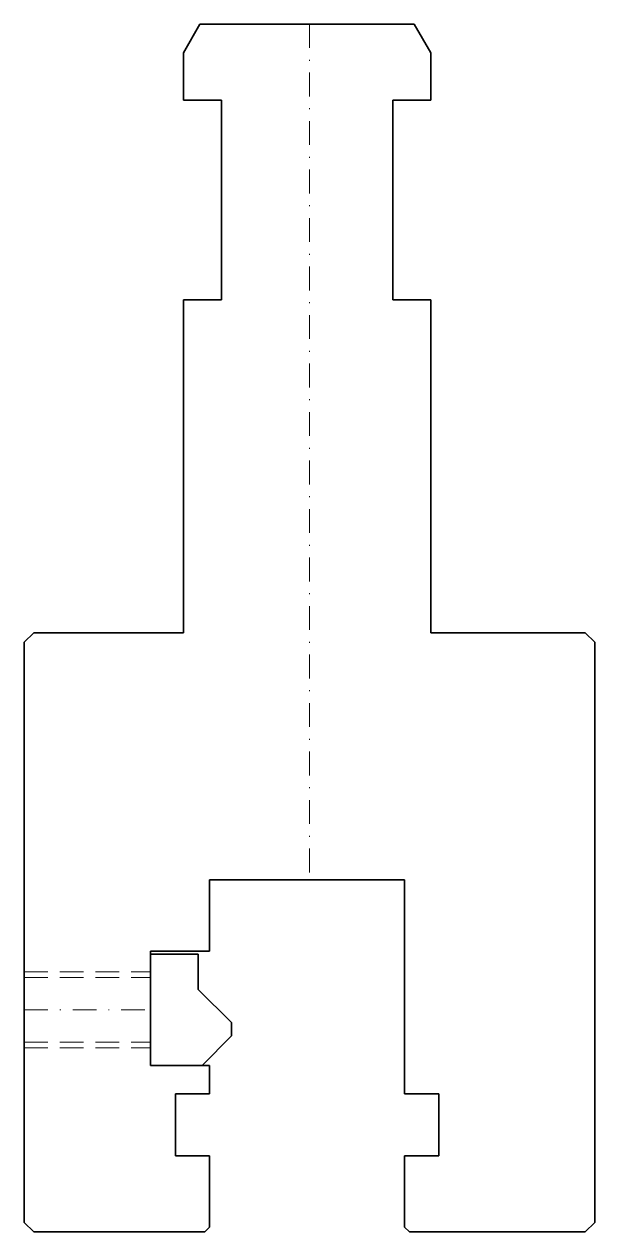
# Model space of a CAD drawing. Header units: millimetres. Extents: x -30 to 30, y -37 to 90.
import ezdxf

# ---------------------------------------------------------------- set-up
doc = ezdxf.new("R2010")
doc.units = ezdxf.units.MM
doc.header["$LTSCALE"] = 5
for name, pattern in [('AUSGEZOGEN', [0]), ('DASHDOT', [1, 0.5, -0.25, 0, -0.25]), ('DASHED', [0.75, 0.5, -0.25])]:
    doc.linetypes.add(name, pattern=pattern)
doc.layers.add('2', color=7, linetype='Continuous')

msp = doc.modelspace()

# ---------------------------------------------------------------- linework, layer by layer
at = {"layer": '2', "color": 7, "linetype": 'AUSGEZOGEN', "lineweight": 35}
for p, q in [((-11.52, 90), (-13.25, 87)), ((11.02, 90), (-11.52, 90)), ((12.75, 87), (11.02, 90)), ((-13.25, 87), (-13.25, 82)), ((12.75, 82), (12.75, 87)), ((-13.25, 82), (-9.25, 82)), ((-9.25, 82), (-9.25, 61)), ((8.75, 61), (8.75, 82)), ((8.75, 82), (12.75, 82)), ((-9.25, 61), (-13.25, 61)), ((-13.25, 61), (-13.25, 26)), ((12.75, 61), (8.75, 61)), ((12.75, 26), (12.75, 61)), ((-29, 26), (-30, 25)), ((-13.25, 26), (-29, 26)), ((29, 26), (12.75, 26)), ((30, 25), (29, 26)), ((-30, 25), (-30, -36)), ((30, -36), (30, 25)), ((-10.5, -7.5), (-10.5, 0)), ((-10.5, 0), (10, 0)), ((10, 0), (10, -22.5)), ((-16.7, -19.5), (-16.7, -7.5)), ((-16.7, -7.5), (-10.5, -7.5)), ((-11.7, -7.8), (-16.7, -7.8)), ((-11.7, -11.5), (-11.7, -7.8)), ((-8.2, -15), (-11.7, -11.5)), ((-8.2, -16.4), (-8.2, -15)), ((-11.3, -19.5), (-8.2, -16.4)), ((-10.5, -19.5), (-16.7, -19.5)), ((-10.5, -22.5), (-10.5, -19.5)), ((-14.1, -29), (-14.1, -22.5)), ((-14.1, -22.5), (-10.5, -22.5)), ((10, -22.5), (13.6, -22.5)), ((13.6, -22.5), (13.6, -29)), ((-10.5, -29), (-14.1, -29)), ((-10.5, -36.5), (-10.5, -29)), ((13.6, -29), (10, -29)), ((10, -29), (10, -36.5)), ((-30, -36), (-29, -37)), ((-11, -37), (-10.5, -36.5)), ((10, -36.5), (10.5, -37)), ((29, -37), (30, -36)), ((-29, -37), (-11, -37)), ((10.5, -37), (29, -37))]:
    msp.add_line(p, q, dxfattribs=at)
at = {"layer": '2', "color": 7, "linetype": 'DASHDOT', "lineweight": 18}
for p, q in [((0, 90), (0, 0)), ((-30, -13.65), (-16.7, -13.65))]:
    msp.add_line(p, q, dxfattribs=at)
at = {"layer": '2', "color": 7, "linetype": 'DASHED', "lineweight": 18}
for p, q in [((-30, -9.65), (-16.7, -9.65)), ((-30, -10.25), (-16.7, -10.25)), ((-30, -17.05), (-16.7, -17.05)), ((-30, -17.65), (-16.7, -17.65))]:
    msp.add_line(p, q, dxfattribs=at)

doc.saveas('drawing.dxf')
